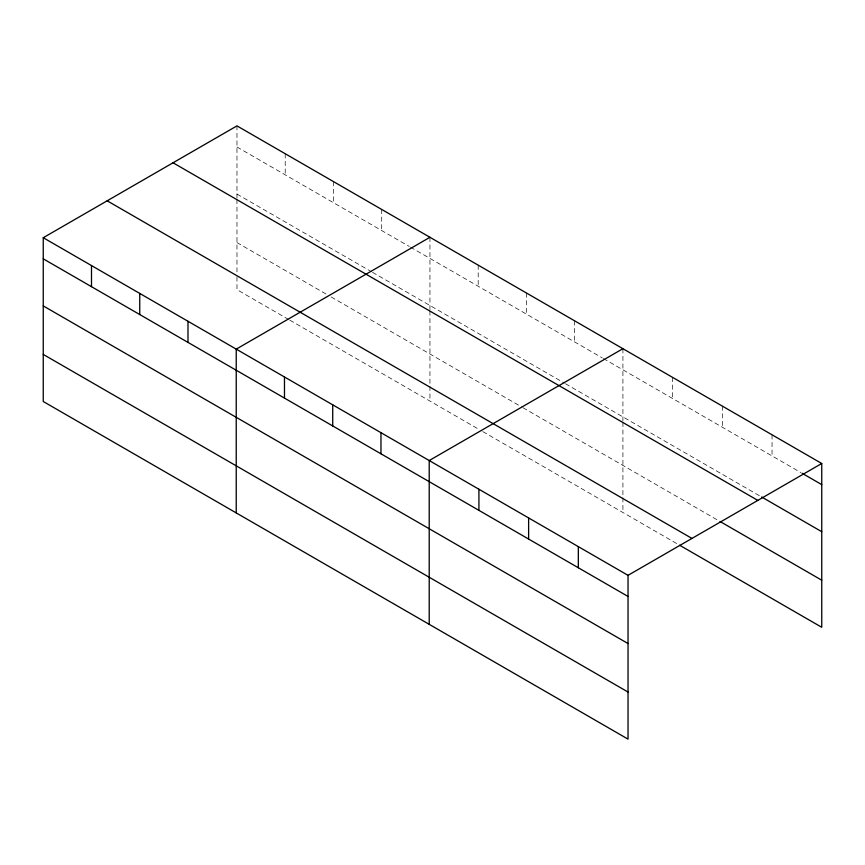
<?xml version="1.0" encoding="UTF-8"?>
<svg xmlns="http://www.w3.org/2000/svg" width="865" height="865" viewBox="0 0 865 865"><rect width="100%" height="100%" fill="white"/><g stroke="black" fill="none" stroke-linecap="round" stroke-linejoin="round"><path stroke-width="0.65" stroke-dasharray="4.33 3.24" d="M236.967 198.117L236.967 125.879M236.967 146.985L409.264 246.471M410.421 247.131L602.245 357.883M603.392 358.543L800.947 472.604M236.967 194.074L371.366 271.664M372.512 272.324L564.337 383.076M565.494 383.746L760.486 496.326M236.967 242.578L326.559 294.305M331.154 296.965L521.844 407.047M522.99 407.718L718.869 520.806M288.661 319.509L236.967 289.667L236.967 274.865M289.807 320.169L478.194 428.932M482.789 431.581L677.252 543.858M772.045 434.803L772.045 455.909M722.34 406.096L722.34 427.213M672.635 377.4L672.635 398.516M622.919 348.703L622.919 420.941M622.919 422.293L622.919 496.348M622.919 497.699L622.919 512.491M574.674 320.85L574.674 341.967M526.439 292.997L526.439 314.114M478.194 265.144L478.194 286.261M429.948 237.291L429.948 309.529M429.948 310.881L429.948 384.936M429.948 386.277L429.948 401.079M381.703 209.438L381.703 230.555M333.457 181.585L333.457 202.702M285.212 153.732L285.212 174.838M236.967 199.458L236.967 273.524"/><path stroke-width="1.3" d="M628.033 643.538L628.033 575.333L43.25 237.713L43.25 401.501L628.033 739.121L628.033 643.538L43.25 305.907M679.566 545.199L821.75 627.287L821.75 463.499L236.967 125.879L43.25 237.713M429.948 237.291L236.232 349.136L236.232 512.923M622.919 348.703L429.213 460.548L429.213 624.335M628.033 575.333L821.75 463.499M802.104 473.263L821.75 484.616M761.643 496.986L821.75 531.694M173.043 162.782L757.827 500.403M720.026 521.476L821.75 580.199M107.174 200.81L691.957 538.43M43.25 258.83L628.033 596.45M43.25 354.423L628.033 692.043M578.328 546.637L578.328 567.754M528.623 517.94L528.623 539.057M478.918 489.244L478.918 510.361M380.968 432.695L380.968 453.811M332.722 404.842L332.722 425.958M284.477 376.989L284.477 398.095M187.986 321.272L187.986 342.389M139.741 293.419L139.741 314.536M91.495 265.566L91.495 286.683"/></g></svg>
